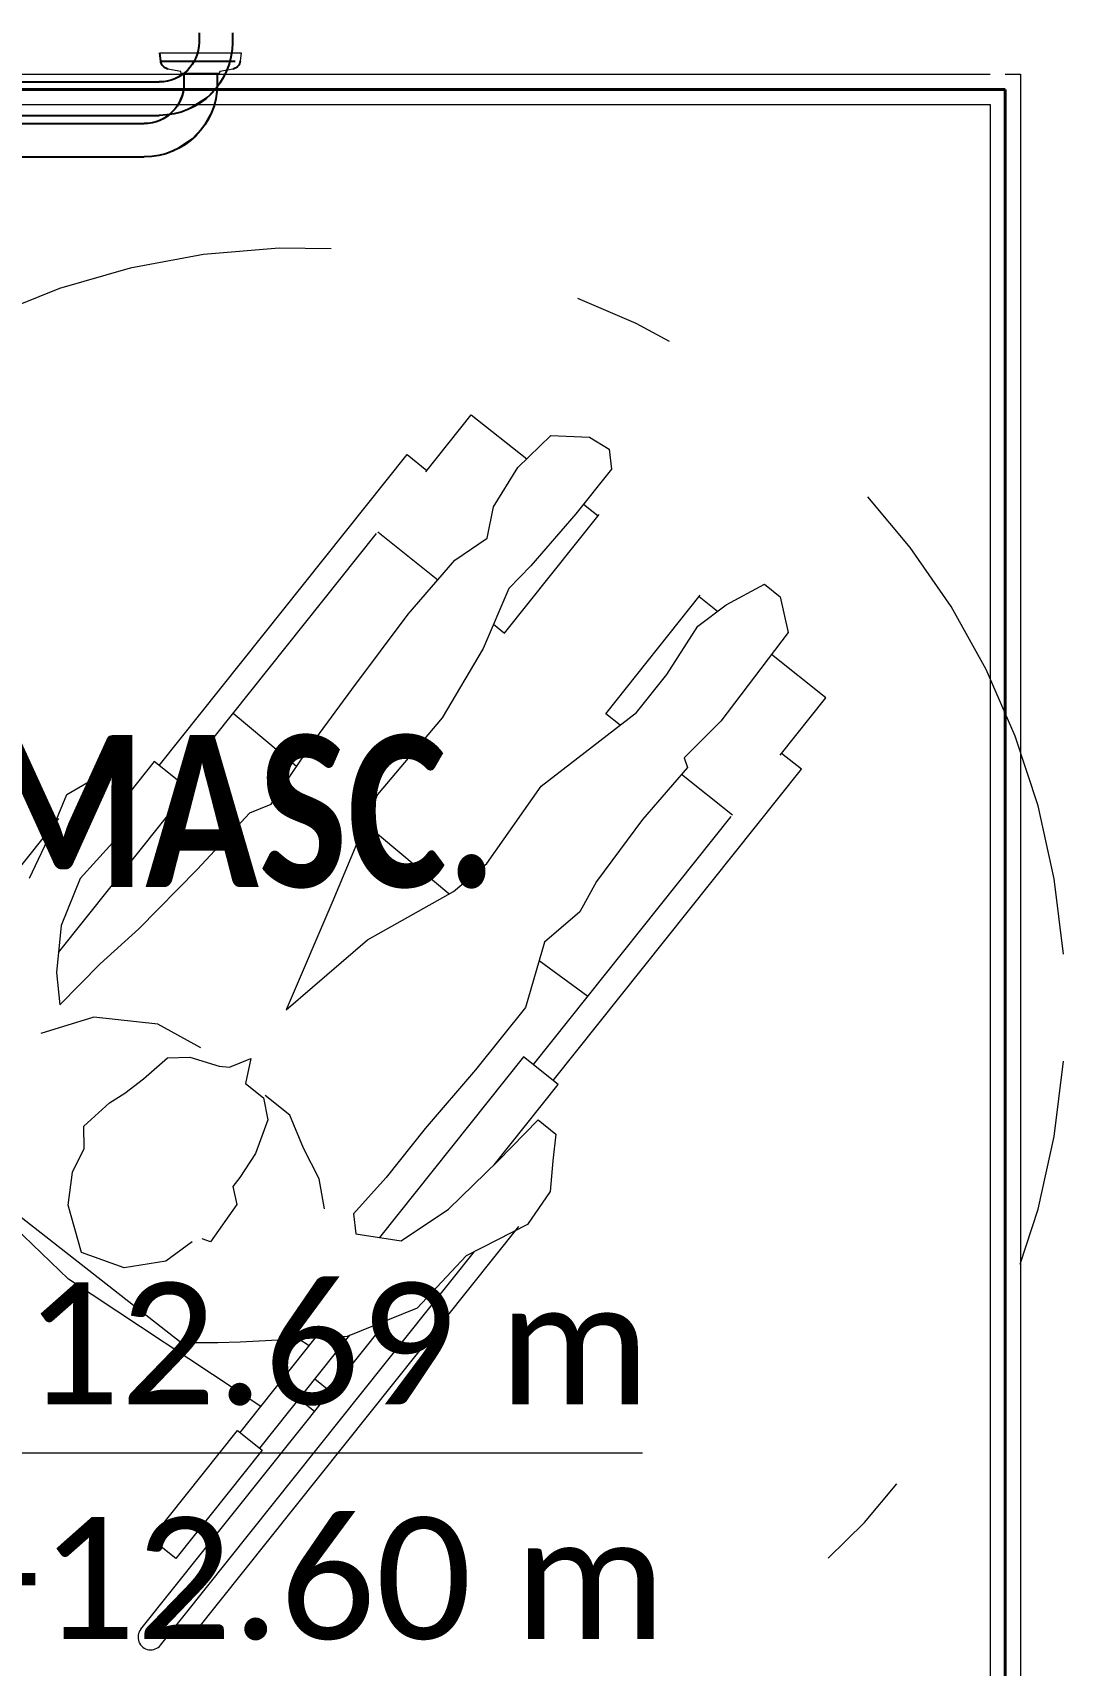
# Model space of a CAD drawing. Extents: x -14.2 to 52.3, y 3.7 to 90.9.
# Drawn here: x 29.811 to 30.829, y 19.298 to 20.91 of the extents above; entities that cross this region are included whole.
import ezdxf

# ---------------------------------------------------------------- set-up
doc = ezdxf.new("R2010")
doc.units = 0
doc.linetypes.add('limpo_PINI-PSG-PE-0102-LAZ-R00$0$IMPORT-IMPORT-DASHDOT', pattern=[1, 0.5, -0.25, 0, -0.25])
for name, color, linetype, lineweight, true_color in [('limpo_PINI-PSG-PE-0102-LAZ-R00$0$0-16', 7, 'limpo_PINI-PSG-PE-0102-LAZ-R00$0$IMPORT-IMPORT-DASHDOT', 5, 0x999999), ('limpo_PINI-PSG-PE-0102-LAZ-R00$0$0-19', 7, 'Continuous', 25, 0x999999), ('limpo_PINI-PSG-PE-0102-LAZ-R00$0$0-8', 7, 'Continuous', 5, 0x999999)]:
    doc.layers.add(name, color=color, linetype=linetype, lineweight=lineweight, true_color=true_color)
for name, color, linetype, lineweight in [('limpo_PINI-PSG-PE-0102-LAZ-R00$0$0-20', 7, 'Continuous', 5), ('limpo_PINI-PSG-PE-0102-LAZ-R00$0$A-AREA-IDEN', 2, 'Continuous', 5), ('limpo_PINI-PSG-PE-0102-LAZ-R00$0$A-WALL', 1, 'Continuous', 5), ('limpo_PINI-PSG-PE-0102-LAZ-R00$0$A-WALL-FNSH', 1, 'Continuous', 40), ('limpo_PINI-PSG-PE-0102-LAZ-R00$0$G-ANNO-DIMS', 1, 'Continuous', 5), ('limpo_PINI-PSG-PE-0102-LAZ-R00$0$LAYOUT_AMB_LAZ_dwg', 8, 'Continuous', 5)]:
    doc.layers.add(name, color=color, linetype=linetype, lineweight=lineweight)
doc.layers.add('limpo_PINI-PSG-PE-0102-LAZ-R00$0$XR_ARQT', color=7, linetype='Continuous')
doc.layers.add('XR_ARQT', color=7, linetype='Continuous')
doc.styles.add('limpo_PINI-PSG-PE-0102-LAZ-R00$0$Calibri_2', font='calibri.ttf', dxfattribs={"height": 0.22})
doc.styles.add('limpo_PINI-PSG-PE-0102-LAZ-R00$0$Calibri_B', font='calibrib.ttf', dxfattribs={"width": 0.8, "height": 150})

# ---------------------------------------------------------------- blocks, each defined once
blk = doc.blocks.new('limpo_PINI-PSG-PE-0102-LAZ-R00$0$LAZ GERAL - PNE_dwg-25011385-009 - PRE - PAV_ LAZER - GERAL')
at = {"layer": 'limpo_PINI-PSG-PE-0102-LAZ-R00$0$0-16'}
blk.add_arc((8.4534, -4.8828), 0.75, 4.0418, 355.9582, dxfattribs=at)
at = {"layer": 'limpo_PINI-PSG-PE-0102-LAZ-R00$0$0-19'}
for points in [[(8.3809, -3.9301), (8.3809, -3.9699), (8.3485, -4.0021), (8.3087, -4.0021)], [(8.3479, -3.9301), (8.3479, -3.9516), (8.3304, -3.9691), (8.3087, -3.9691)], [(8.3479, -3.9205), (8.3479, -3.923), (8.3479, -3.9301), (8.3479, -3.9301)], [(8.3809, -3.9205), (8.3809, -3.923), (8.3809, -3.9302), (8.3809, -3.9302)], [(7.6197, -3.9691), (7.6197, -3.9691), (8.3087, -3.9691), (8.3087, -3.9691)], [(7.6197, -4.0021), (7.6197, -4.0021), (8.3087, -4.0021), (8.3087, -4.0021)]]:
    blk.add_open_spline(points, degree=3, dxfattribs=at)
at = {"layer": 'limpo_PINI-PSG-PE-0102-LAZ-R00$0$0-20', "flags": 128}
for points in [[(8.3809, -3.9215), (8.3809, -3.9301), (8.3808, -3.9348), (8.3801, -3.9411), (8.3779, -3.9507), (8.3757, -3.9571), (8.3667, -3.973), (8.3562, -3.9843), (8.3376, -3.9961), (8.3278, -3.9995), (8.318, -4.0015), (8.3087, -4.0021), (7.6197, -4.0021)], [(7.6197, -3.9691), (8.3087, -3.9691), (8.3172, -3.9682), (8.3234, -3.9662), (8.3295, -3.9632), (8.3347, -3.9593), (8.3388, -3.9551), (8.343, -3.949), (8.3467, -3.9399), (8.3478, -3.9335), (8.3479, -3.9301), (8.3479, -3.9215)]]:
    blk.add_lwpolyline(points, dxfattribs=at)
at = {"layer": 'limpo_PINI-PSG-PE-0102-LAZ-R00$0$0-8'}
for p, q in [((8.7276, -4.386), (8.742, -4.3975)), ((8.3279, -4.6595), (8.5233, -4.4147)), ((8.5245, -4.4132), (8.5838, -4.4605)), ((8.86, -4.4917), (8.8419, -4.4772)), ((8.4443, -4.6448), (8.3815, -4.5924)), ((8.8748, -4.6927), (8.8245, -4.6526)), ((7.8508, -5.1455), (8.2095, -4.6961)), ((8.5947, -4.7706), (8.5119, -4.7014)), ((8.6782, -4.9391), (8.8736, -4.6942)), ((8.7318, -4.8719), (8.6838, -4.8365)), ((8.3442, -5.4993), (8.6639, -5.0988)), ((8.31, -5.512), (8.6201, -5.1236)), ((8.2905, -5.4964), (8.5341, -5.1912)), ((8.3884, -5.3021), (8.4627, -5.209)), ((8.408, -5.3177), (8.497, -5.2061)), ((8.4566, -5.2166), (8.4464, -5.2099)), ((8.4776, -5.262), (8.4622, -5.2497)), ((8.462, -5.2815), (8.4466, -5.2692))]:
    blk.add_line(p, q, dxfattribs=at)
at = {"layer": 'limpo_PINI-PSG-PE-0102-LAZ-R00$0$0-8', "flags": 128}
for points in [[(8.5718, -4.354), (8.6168, -4.2976), (8.6715, -4.3412)], [(8.3303, -5.2136), (8.1369, -5.0628)], [(8.1805, -4.755), (8.2016, -4.7105), (8.2174, -4.6726), (8.2513, -4.6528), (8.2676, -4.6549), (8.2721, -4.6946), (8.2628, -4.7197), (8.2307, -4.7554), (8.2119, -4.8016), (8.2071, -4.8483), (8.2106, -4.88), (8.2502, -4.8395), (8.2885, -4.8051), (8.3461, -4.7464), (8.398, -4.6905), (8.4191, -4.6821), (8.4587, -4.6235), (8.4987, -4.5688), (8.5545, -4.4943), (8.6007, -4.441), (8.6324, -4.4194), (8.6389, -4.3886), (8.6627, -4.3498), (8.6952, -4.3181), (8.7335, -4.3198), (8.7529, -4.3316), (8.7552, -4.3514), (8.72, -4.3955), (8.6756, -4.4466), (8.654, -4.4691), (8.6285, -4.5282), (8.5881, -4.5969), (8.5243, -4.6723), (8.5037, -4.7207), (8.48, -4.7775), (8.4339, -4.885), (8.5144, -4.8158), (8.5993, -4.7682), (8.6323, -4.7404), (8.6859, -4.6642), (8.7801, -4.5914), (8.81, -4.5539), (8.8407, -4.5063), (8.8685, -4.4852), (8.9063, -4.4649), (8.9217, -4.4772), (8.9297, -4.5124), (8.8633, -4.6001), (8.8272, -4.6363), (8.8303, -4.6459), (8.7859, -4.6971), (8.7406, -4.7583), (8.7239, -4.7883), (8.6892, -4.8183), (8.6703, -4.8826), (8.6211, -4.9443), (8.5714, -5.002), (8.5327, -5.0505), (8.5006, -5.0862), (8.5028, -5.106), (8.5477, -5.113), (8.5944, -5.0817), (8.6432, -5.0341), (8.6828, -4.9935), (8.7004, -5.0076), (8.6974, -5.034), (8.6947, -5.0644), (8.6723, -5.097), (8.6116, -5.1279), (8.5632, -5.1795), (8.4941, -5.2073), (8.3885, -5.2131), (8.3664, -5.2136), (8.3303, -5.2136)], [(8.3084, -4.6439), (8.5535, -4.3369), (8.573, -4.3525)], [(8.6388, -4.5044), (8.6497, -4.5131), (8.7431, -4.3961)], [(8.7637, -4.6041), (8.7496, -4.5928), (8.843, -4.4758)], [(8.922, -4.6335), (8.9671, -4.5771), (8.9132, -4.5342)], [(8.2091, -4.8284), (8.3377, -4.6673), (8.3035, -4.64), (8.2706, -4.6813)], [(8.6977, -4.9547), (8.9428, -4.6476), (8.9232, -4.632)], [(8.3498, -4.9226), (8.3071, -4.8993), (8.2441, -4.8923), (8.1917, -4.9082)], [(8.6393, -5.0379), (8.7026, -4.9586), (8.6684, -4.9313), (8.5261, -5.1096)], [(8.3412, -5.1141), (8.3153, -5.1331), (8.2739, -5.1397), (8.232, -5.1244), (8.2188, -5.0777), (8.2231, -5.0451), (8.2346, -5.0218), (8.2341, -4.9997), (8.2596, -4.9768), (8.2746, -4.9671), (8.2931, -4.953), (8.3168, -4.9323), (8.3388, -4.9318), (8.3679, -4.9406), (8.378, -4.9415), (8.3991, -4.9331), (8.3939, -4.9577), (8.4115, -4.9718), (8.4159, -4.9934), (8.4037, -5.0269), (8.3883, -5.0506), (8.3812, -5.0595), (8.3852, -5.0771), (8.3593, -5.1141), (8.3509, -5.111)], [(8.472, -5.0814), (8.4666, -5.0519), (8.4512, -5.0215), (8.4375, -4.9889), (8.4133, -4.9696)], [(8.4088, -5.2765), (8.219, -5.1509), (8.0586, -4.997)]]:
    blk.add_lwpolyline(points, dxfattribs=at)
blk.add_lwpolyline([(8.386, -5.3001), (8.4104, -5.3196), (8.3251, -5.4265), (8.3007, -5.407)], close=True, dxfattribs=at)
at = {"layer": 'limpo_PINI-PSG-PE-0102-LAZ-R00$0$0-8'}
blk.add_ellipse((8.3002, -5.5042), major_axis=(-0.0054, 0.0113), ratio=1, start_param=0.448591, end_param=3.590184, dxfattribs=at)
blk = doc.blocks.new('limpo_PINI-PSG-PE-0102-LAZ-R00$0$LAYOUT_AMB_LAZ_dwg-2867451-5PPE_008_LAZER__P_A_0_09_')
at = {"color": 9, "lineweight": 5, "flags": 128}
for points in [[(38490.4, 15090.1), (38490.1, 15092.1), (38477.2, 15094.6), (38475.4, 15095.3), (38473.8, 15096.2), (38471.8, 15098.2), (38470.8, 15099.9), (38470.3, 15101.8), (38470.1, 15102.5), (38469.3, 15110.7), (38549.4, 15110.7), (38548.5, 15102.5), (38548.4, 15101.4), (38548, 15100.1), (38547.5, 15099), (38546.4, 15097.4), (38545.5, 15096.6), (38544, 15095.6), (38541.5, 15094.6), (38528.5, 15092.1), (38527.9, 15090.1), (38526, 15090.1), (38526, 15079.7), (38525.8, 15075.1), (38525.1, 15068.8), (38523, 15059.1), (38520.7, 15052.7), (38511.8, 15036.9), (38501.3, 15025.6), (38482.6, 15013.7), (38472.9, 15010.3), (38463, 15008.4), (38453.8, 15007.8), (37764.8, 15007.8)], [(37764.8, 15040.8), (38453.8, 15040.8), (38462.2, 15041.7), (38468.5, 15043.6), (38474.5, 15046.7), (38479.8, 15050.5), (38483.9, 15054.7), (38488.1, 15060.8), (38491.7, 15069.9), (38492.8, 15076.4), (38493, 15079.7), (38493, 15090.1)]]:
    blk.add_lwpolyline(points, dxfattribs=at)
at = {"color": 71, "lineweight": 25}
for points in [[(38470.1, 15102.5), (38470.1, 15102.5), (38469.3, 15110.7), (38469.3, 15110.7)], [(38477.2, 15094.6), (38473.5, 15095.5), (38470.4, 15098.6), (38470.1, 15102.8)], [(38470.1, 15102.5), (38470.1, 15102.5), (38543.7, 15102.5), (38543.7, 15102.5)], [(38548.5, 15102.5), (38548.3, 15098.6), (38545.4, 15095.5), (38541.5, 15094.6)], [(38490.4, 15090.1), (38490.4, 15090.1), (38525.7, 15090.1), (38525.7, 15090.1)], [(38493, 15090.1), (38493, 15090.1), (38493, 15079.7), (38493, 15079.7)], [(38526, 15090.1), (38526, 15090.1), (38526, 15079.7), (38526, 15079.7)], [(38526, 15079.7), (38526, 15039.9), (38493.5, 15007.8), (38453.8, 15007.8)], [(38493, 15079.7), (38493, 15058.3), (38475.5, 15040.8), (38453.8, 15040.8)], [(37764.8, 15040.8), (37764.8, 15040.8), (38453.8, 15040.8), (38453.8, 15040.8)], [(37764.8, 15007.8), (37764.8, 15007.8), (38453.8, 15007.8), (38453.8, 15007.8)]]:
    blk.add_open_spline(points, degree=3, dxfattribs=at)
blk = doc.blocks.new('limpo_PINI-PSG-PE-0102-LAZ-R00$0$Elevações de ponto - M_Cota de elevação - Alvo preenchido-23738-5PPE_008_LAZER__P_A_0_09_')
at = {"layer": 'limpo_PINI-PSG-PE-0102-LAZ-R00$0$G-ANNO-DIMS'}
h = blk.add_hatch(color=256, dxfattribs=at)
edge = h.paths.add_edge_path()
edge.add_line((0, 0), (-1.5, 0))
edge.add_arc((0, 0), 1.5, 90, 180, ccw=False)
edge.add_line((0, 1.5), (0, 0))
h = blk.add_hatch(color=256, dxfattribs=at)
edge = h.paths.add_edge_path()
edge.add_line((0, 0), (1.5, 0))
edge.add_arc((0, 0), 1.5, 270, 360, ccw=False)
edge.add_line((0, -1.5), (0, 0))
for p, q in [((0, 2.3), (0, 1.5)), ((-2.3, 0), (14.5, 0)), ((0, -2.3), (0, -1.5))]:
    blk.add_line(p, q, dxfattribs=at)
blk.add_circle((0, 0), 1.5, dxfattribs=at)
blk = doc.blocks.new('limpo_PINI-PSG-PE-0102-LAZ-R00$0$A$C745163c0')
at = {"layer": 'limpo_PINI-PSG-PE-0102-LAZ-R00$0$A-WALL', "color": 50}
for p, q in [((14840, -740.1), (16674.1, -740.1)), ((16689.1, -740.1), (16704.1, -740.1)), ((16704.1, -740.1), (16704.1, -4120))]:
    blk.add_line(p, q, dxfattribs=at)
at = {"layer": 'limpo_PINI-PSG-PE-0102-LAZ-R00$0$A-WALL', "color": 170, "lineweight": 40}
for p, q in [((14825, -755.1), (16689.1, -755.1)), ((16689.1, -755.1), (16689.1, -4100))]:
    blk.add_line(p, q, dxfattribs=at)
at = {"layer": 'limpo_PINI-PSG-PE-0102-LAZ-R00$0$A-WALL-FNSH', "lineweight": 5}
for p, q in [((14840, -770.1), (16674.1, -770.1)), ((16674.1, -770.1), (16674.1, -4105))]:
    blk.add_line(p, q, dxfattribs=at)
at = {"layer": 'limpo_PINI-PSG-PE-0102-LAZ-R00$0$G-ANNO-DIMS', "extrusion": (0, 0, -1), "xscale": 74.99999999999996, "yscale": 74.99999999999996, "zscale": 74.99999999999996, "rotation": 180}
blk.add_blockref('limpo_PINI-PSG-PE-0102-LAZ-R00$0$Elevações de ponto - M_Cota de elevação - Alvo preenchido-23738-5PPE_008_LAZER__P_A_0_09_', (-15243.2, -2100.9), dxfattribs=at)
at = {"layer": 'limpo_PINI-PSG-PE-0102-LAZ-R00$0$LAYOUT_AMB_LAZ_dwg', "color": 9}
blk.add_blockref('limpo_PINI-PSG-PE-0102-LAZ-R00$0$LAYOUT_AMB_LAZ_dwg-2867451-5PPE_008_LAZER__P_A_0_09_', (-22615.1, -15829.6), dxfattribs=at)
at = {"layer": 'limpo_PINI-PSG-PE-0102-LAZ-R00$0$A-AREA-IDEN', "insert": (15321, -1392.4), "char_height": 150, "width": 1082.278, "attachment_point": 1, "style": 'limpo_PINI-PSG-PE-0102-LAZ-R00$0$Calibri_B'}
blk.add_mtext('WC. MASC.', dxfattribs=at)
at = {"layer": 'limpo_PINI-PSG-PE-0102-LAZ-R00$0$G-ANNO-DIMS', "insert": (15332.6, -1932.9), "char_height": 120, "width": 1240.975, "attachment_point": 1, "line_spacing_factor": 1.158048, "style": 'limpo_PINI-PSG-PE-0102-LAZ-R00$0$Calibri_2'}
blk.add_mtext('P.A +12.69 m\\PP.O +12.60 m', dxfattribs=at)
blk = doc.blocks.new('limpo_PINI-PSG-PE-0102-LAZ-R00')
at = {"layer": 'limpo_PINI-PSG-PE-0102-LAZ-R00$0$XR_ARQT', "xscale": 0.001000000000038553, "yscale": 0.001000000000038553, "zscale": 0.001000000000038553}
blk.add_blockref('limpo_PINI-PSG-PE-0102-LAZ-R00$0$A$C745163c0', (14.124, 21.592), dxfattribs=at)
at = {"layer": 'limpo_PINI-PSG-PE-0102-LAZ-R00$0$XR_ARQT'}
blk.add_blockref('limpo_PINI-PSG-PE-0102-LAZ-R00$0$LAZ GERAL - PNE_dwg-25011385-009 - PRE - PAV_ LAZER - GERAL', (21.6689, 24.8134), dxfattribs=at)

msp = doc.modelspace()

# ---------------------------------------------------------------- block references
at = {"layer": 'XR_ARQT'}
msp.add_blockref('limpo_PINI-PSG-PE-0102-LAZ-R00', (-0.0418, 0.017), dxfattribs=at)

doc.saveas('drawing.dxf')
